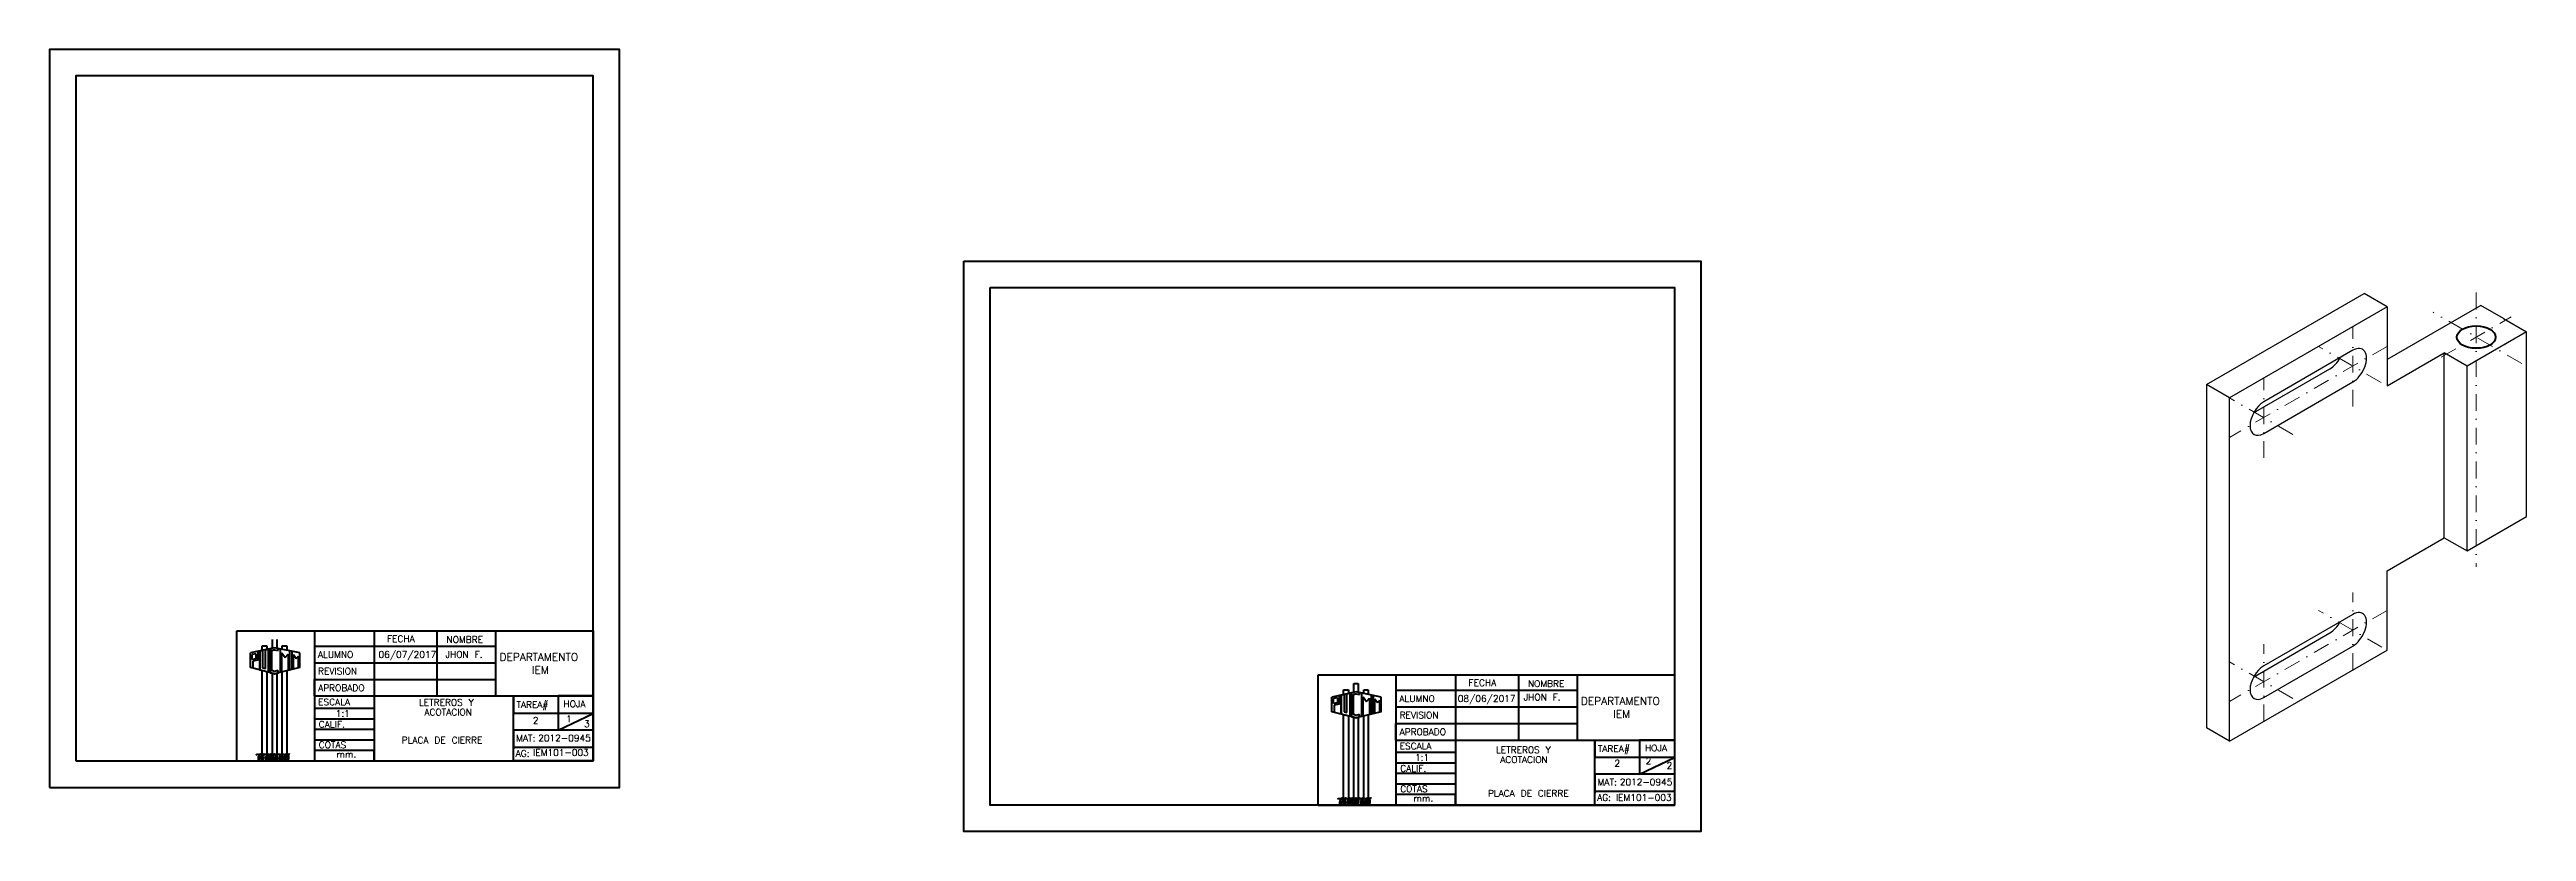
# Model space of a CAD drawing. Header units: millimetres. Extents: x 455 to 1394, y 446 to 742.
import ezdxf

# ---------------------------------------------------------------- set-up
doc = ezdxf.new("R2010")
doc.units = ezdxf.units.MM
doc.linetypes.add('DASHDOT2', pattern=[12.7, 6.35, -3.175, 0, -3.175])
for name, color, linetype, lineweight in [('Eje', 3, 'DASHDOT2', 18), ('marco', 7, 'Continuous', 70), ('P visible', 7, 'Continuous', 50)]:
    doc.layers.add(name, color=color, linetype=linetype, lineweight=lineweight)
doc.styles.get("Standard").update_dxf_attribs({"font": 'txt.shx', "height": 3})

msp = doc.modelspace()

# ---------------------------------------------------------------- linework, layer by layer
for p, q in [((1273.06, 615), (1332.81, 649.5)), ((1341.47, 644.5), (1332.81, 649.5)), ((1341.47, 644.5), (1281.72, 610)), ((1376.98, 645), (1341.47, 624.5)), ((1341.47, 644.5), (1341.47, 614.5)), ((1385.64, 640), (1376.98, 645)), ((1385.64, 640), (1394.3, 635)), ((1394.3, 635), (1371.78, 622)), ((1394.3, 565), (1394.3, 635)), ((1290.83, 604.26), (1319.82, 621)), ((1328.48, 628), (1294.71, 608.5)), ((1341.47, 614.5), (1363.12, 627)), ((1371.78, 622), (1363.12, 627)), ((1363.12, 557), (1363.12, 627)), ((1371.78, 552), (1371.78, 622)), ((1281.72, 610), (1273.06, 615)), ((1273.06, 615), (1273.06, 485)), ((1294.71, 596.5), (1328.48, 616)), ((1281.72, 480), (1281.72, 610)), ((1371.78, 552), (1394.3, 565)), ((1341.47, 544.5), (1363.12, 557)), ((1363.12, 557), (1371.78, 552)), ((1341.47, 514.5), (1341.47, 544.5)), ((1328.48, 528), (1294.71, 508.5)), ((1290.83, 504.26), (1319.82, 521)), ((1281.72, 480), (1341.47, 514.5)), ((1294.71, 496.5), (1328.48, 516)), ((1281.72, 480), (1273.06, 485))]:
    msp.add_line(p, q)
for centre, start_param, end_param in [((1328.48, 622), 0.785398, 3.926991), ((1319.82, 627), 7.068583, 7.909652), ((1294.71, 602.5), 3.926991, 7.068583), ((1328.48, 522), 0.785398, 3.926991), ((1319.82, 527), 7.068583, 7.909652), ((1294.71, 502.5), 3.926991, 7.068583)]:
    msp.add_ellipse(centre, major_axis=(-3.67, -6.36), ratio=0.57735, start_param=start_param, end_param=end_param)
at = {"layer": 'Eje'}
for p, q in [((1375.25, 649.84), (1375.25, 546)), ((1392.51, 623.04), (1358.98, 642.39)), ((1361.99, 625.34), (1388.51, 640.66)), ((1341.47, 629.5), (1281.72, 595)), ((1339.23, 615.79), (1315.49, 629.5)), ((1328.48, 606.74), (1328.48, 637)), ((1394.3, 635), (1383.04, 628.5)), ((1294.71, 587.24), (1294.71, 617.5)), ((1305.76, 596.12), (1281.72, 610)), ((1328.48, 507), (1328.48, 536.22)), ((1341.47, 529.5), (1281.72, 495)), ((1339.54, 515.62), (1315.49, 529.5)), ((1294.71, 487.5), (1294.71, 516.72)), ((1305.76, 496.12), (1281.72, 510))]:
    msp.add_line(p, q, dxfattribs=at)
at = {"layer": 'marco'}
for p, q in [((526.45, 472.48), (526.45, 521.71)), ((526.45, 521.71), (661.44, 521.71)), ((936.36, 455.8), (936.36, 505.04)), ((936.36, 505.04), (1071.36, 505.04))]:
    msp.add_line(p, q, dxfattribs=at)
for points in [[(455.44, 462.48), (671.44, 462.48), (671.44, 741.88), (455.44, 741.88)], [(465.44, 472.48), (661.44, 472.48), (661.44, 731.88), (465.44, 731.88)], [(801.96, 661.8), (1081.36, 661.8), (1081.36, 445.8), (801.96, 445.8)], [(811.96, 651.8), (1071.36, 651.8), (1071.36, 455.8), (811.96, 455.8)]]:
    msp.add_lwpolyline(points, close=True, dxfattribs=at)
at = {"layer": 'P visible'}
for p, q in [((526.45, 472.48), (526.45, 521.71)), ((526.45, 521.71), (661.44, 521.71)), ((539.91, 515.17), (539.91, 518.54)), ((539.91, 515.17), (539.91, 518.54)), ((541.62, 518.54), (541.62, 515.18)), ((541.62, 518.54), (541.62, 515.18)), ((555.83, 521.71), (555.83, 472.48)), ((555.83, 521.71), (555.83, 497.09)), ((555.83, 521.71), (555.83, 507.82)), ((555.83, 521.71), (555.83, 472.48)), ((555.83, 521.71), (555.83, 497.09)), ((555.83, 521.71), (555.83, 507.82)), ((578.46, 521.71), (578.46, 472.48)), ((578.46, 521.71), (578.46, 472.48)), ((602.28, 521.71), (602.28, 497.09)), ((602.28, 521.71), (602.28, 497.09)), ((624.52, 521.71), (624.52, 497.09)), ((624.52, 521.71), (624.52, 497.09)), ((661.44, 521.71), (661.44, 472.48)), ((661.44, 521.71), (661.44, 472.48)), ((540.76, 515.36), (531.61, 513.37)), ((540.76, 515.36), (531.61, 513.37)), ((531.61, 507.82), (531.61, 513.37)), ((531.61, 507.82), (531.61, 513.37)), ((540.76, 505.43), (531.61, 507.82)), ((540.76, 505.43), (531.61, 507.82)), ((533.69, 513.11), (532.2, 512.79)), ((533.69, 513.11), (532.2, 512.79)), ((532.2, 510.95), (532.2, 512.79)), ((532.2, 510.95), (532.2, 512.79)), ((533.69, 511.21), (532.2, 510.95)), ((533.69, 511.21), (532.2, 510.95)), ((534.41, 510.62), (532.48, 510.28)), ((534.41, 510.62), (532.48, 510.28)), ((532.48, 510.28), (532.48, 507.59)), ((532.48, 510.28), (532.48, 507.59)), ((533.69, 513.11), (533.69, 511.21)), ((533.69, 513.11), (533.69, 511.21)), ((534.41, 513.98), (534.41, 510.62)), ((534.41, 513.98), (534.41, 510.62)), ((534.41, 510.62), (534.41, 511.33)), ((534.41, 510.62), (534.41, 511.33)), ((535.15, 514.14), (536.19, 514.37)), ((535.15, 514.14), (536.19, 514.37)), ((535.16, 513.98), (535.15, 514.14)), ((535.15, 514.14), (535.15, 506.89)), ((535.15, 506.92), (535.15, 514.14)), ((535.16, 513.98), (535.15, 514.14)), ((535.15, 514.14), (535.15, 506.89)), ((535.15, 506.92), (535.15, 514.14)), ((535.98, 514.32), (535.98, 516.07)), ((535.98, 516.07), (537.84, 516.07)), ((535.98, 514.32), (535.98, 516.07)), ((535.98, 516.07), (537.84, 516.07)), ((536.19, 514.37), (536.19, 507.77)), ((536.19, 514.37), (536.19, 507.77)), ((536.19, 507.77), (537.24, 507.49)), ((536.19, 507.77), (537.24, 507.49)), ((537.24, 514.59), (538.35, 514.84)), ((537.24, 514.59), (538.35, 514.84)), ((537.24, 507.49), (537.24, 514.59)), ((537.24, 507.49), (537.24, 514.59)), ((537.84, 516.07), (537.84, 514.73)), ((537.84, 516.07), (537.84, 514.73)), ((540.76, 515.36), (538.35, 514.84)), ((540.76, 515.36), (538.35, 514.84)), ((538.35, 514.84), (538.35, 506.06)), ((538.35, 514.84), (538.35, 506.06)), ((539.56, 515.1), (539.08, 514.97)), ((539.56, 515.1), (539.08, 514.97)), ((539.08, 514.97), (539.08, 505.87)), ((539.08, 514.97), (539.08, 505.87)), ((539.76, 514.34), (540.76, 514.61)), ((540.76, 514.61), (539.76, 514.34)), ((539.76, 514.34), (540.76, 514.61)), ((540.76, 514.61), (539.76, 514.34)), ((539.76, 512.08), (539.76, 514.34)), ((539.76, 512.08), (539.76, 514.34)), ((539.76, 506.76), (539.76, 512.08)), ((539.76, 506.76), (539.76, 512.08)), ((550.27, 513.37), (540.76, 515.36)), ((550.27, 513.37), (540.76, 515.36)), ((540.76, 514.61), (542.12, 514.34)), ((540.76, 514.61), (542.12, 514.34)), ((550.27, 507.82), (540.76, 505.43)), ((550.27, 507.82), (540.76, 505.43)), ((542.12, 514.34), (542.12, 515.07)), ((542.12, 514.34), (542.12, 515.07)), ((542.84, 514.93), (542.84, 505.95)), ((542.84, 514.93), (542.84, 505.95)), ((543.5, 506.12), (543.5, 513.4)), ((543.5, 513.4), (544.72, 511.65)), ((543.5, 506.12), (543.5, 513.4)), ((543.5, 513.4), (544.72, 511.65)), ((543.68, 514.75), (543.68, 516.07)), ((543.68, 516.07), (545.39, 516.07)), ((543.68, 514.75), (543.68, 516.07)), ((543.68, 516.07), (545.39, 516.07)), ((544.72, 511.65), (545.9, 512.94)), ((544.72, 511.65), (545.9, 512.94)), ((545.39, 516.07), (545.39, 514.39)), ((545.39, 516.07), (545.39, 514.39)), ((545.9, 512.94), (545.9, 506.72)), ((545.9, 512.94), (545.9, 506.72)), ((546.56, 506.89), (546.56, 514.15)), ((546.56, 506.89), (546.56, 514.15)), ((547.23, 514.01), (547.23, 507.05)), ((547.23, 514.01), (547.23, 507.05)), ((547.86, 507.21), (547.86, 512.74)), ((547.86, 512.74), (548.91, 511.24)), ((547.86, 507.21), (547.86, 512.74)), ((547.86, 512.74), (548.91, 511.24)), ((548.91, 511.24), (549.77, 512.23)), ((548.91, 511.24), (549.77, 512.23)), ((549.77, 507.69), (549.77, 512.23)), ((549.77, 507.69), (549.77, 512.23)), ((550.27, 507.82), (550.27, 513.37)), ((550.27, 507.82), (550.27, 513.37)), ((555.83, 515.91), (624.52, 515.91)), ((555.83, 515.91), (624.52, 515.91)), ((555.83, 509.64), (624.52, 509.64)), ((555.83, 509.64), (624.52, 509.64)), ((538.35, 506.06), (535.15, 506.92)), ((538.35, 506.06), (535.15, 506.92)), ((535.98, 472.48), (535.98, 506.68)), ((535.98, 472.48), (535.98, 506.68)), ((537.84, 506.19), (537.84, 472.48)), ((537.84, 506.19), (537.84, 472.48)), ((539.08, 505.87), (540.76, 505.43)), ((539.08, 505.87), (540.76, 505.43)), ((540.76, 506.39), (539.76, 506.76)), ((540.76, 506.39), (539.76, 506.76)), ((539.91, 472.48), (539.91, 505.66)), ((539.91, 472.48), (539.91, 505.66)), ((542.12, 506.76), (540.76, 506.39)), ((542.12, 506.76), (540.76, 506.39)), ((540.76, 505.43), (542.12, 505.8)), ((540.76, 505.43), (542.12, 505.8)), ((541.62, 505.65), (541.62, 472.48)), ((541.62, 505.65), (541.62, 472.48)), ((542.12, 505.8), (542.12, 506.76)), ((542.12, 505.8), (542.12, 506.76)), ((543.68, 472.48), (543.68, 506.16)), ((543.68, 472.48), (543.68, 506.16)), ((545.39, 506.59), (545.39, 472.48)), ((545.39, 506.59), (545.39, 472.48)), ((555.83, 497.09), (555.83, 503.37)), ((555.83, 503.37), (624.52, 503.37)), ((555.83, 497.09), (555.83, 503.37)), ((555.83, 503.37), (624.52, 503.37)), ((936.36, 455.8), (936.36, 505.04)), ((936.36, 505.04), (1071.36, 505.04)), ((950.67, 498.68), (941.52, 496.7)), ((950.67, 498.68), (941.52, 496.7)), ((945.06, 497.47), (946.1, 497.69)), ((945.06, 497.47), (946.1, 497.69)), ((945.89, 497.65), (945.89, 499.4)), ((945.89, 499.4), (947.75, 499.4)), ((945.89, 497.65), (945.89, 499.4)), ((945.89, 499.4), (947.75, 499.4)), ((946.1, 497.69), (946.1, 491.1)), ((946.1, 497.69), (946.1, 491.1)), ((947.15, 497.92), (948.26, 498.16)), ((947.15, 497.92), (948.26, 498.16)), ((947.15, 490.81), (947.15, 497.92)), ((947.15, 490.81), (947.15, 497.92)), ((947.75, 499.4), (947.75, 498.05)), ((947.75, 499.4), (947.75, 498.05)), ((950.67, 498.68), (948.26, 498.16)), ((950.67, 498.68), (948.26, 498.16)), ((948.26, 498.16), (948.26, 489.38)), ((948.26, 498.16), (948.26, 489.38)), ((949.47, 498.42), (948.99, 498.3)), ((949.47, 498.42), (948.99, 498.3)), ((948.99, 498.3), (948.99, 489.19)), ((948.99, 498.3), (948.99, 489.19)), ((949.67, 497.67), (950.67, 497.94)), ((950.67, 497.94), (949.67, 497.67)), ((949.67, 497.67), (950.67, 497.94)), ((950.67, 497.94), (949.67, 497.67)), ((949.67, 495.4), (949.67, 497.67)), ((949.67, 495.4), (949.67, 497.67)), ((949.82, 498.5), (949.82, 501.86)), ((949.82, 501.86), (951.53, 501.86)), ((949.82, 498.5), (949.82, 501.86)), ((949.82, 501.86), (951.53, 501.86)), ((960.18, 496.7), (950.67, 498.68)), ((960.18, 496.7), (950.67, 498.68)), ((950.67, 497.94), (952.03, 497.67)), ((950.67, 497.94), (952.03, 497.67)), ((951.53, 501.86), (951.53, 498.51)), ((951.53, 501.86), (951.53, 498.51)), ((952.03, 497.67), (952.03, 498.4)), ((952.03, 497.67), (952.03, 498.4)), ((952.75, 498.25), (952.75, 489.28)), ((952.75, 498.25), (952.75, 489.28)), ((953.59, 498.07), (953.59, 499.4)), ((953.59, 499.4), (955.3, 499.4)), ((953.59, 498.07), (953.59, 499.4)), ((953.59, 499.4), (955.3, 499.4)), ((955.3, 499.4), (955.3, 497.72)), ((955.3, 499.4), (955.3, 497.72)), ((965.74, 505.04), (965.74, 455.8)), ((965.74, 505.04), (965.74, 480.42)), ((965.74, 505.04), (965.74, 491.14)), ((965.74, 505.04), (965.74, 455.8)), ((965.74, 505.04), (965.74, 480.42)), ((965.74, 505.04), (965.74, 491.14)), ((965.74, 499.24), (1034.43, 499.24)), ((965.74, 499.24), (1034.43, 499.24)), ((988.37, 505.04), (988.37, 455.8)), ((988.37, 505.04), (988.37, 455.8)), ((1012.2, 505.04), (1012.2, 480.42)), ((1012.2, 505.04), (1012.2, 480.42)), ((1034.43, 505.04), (1034.43, 480.42)), ((1034.43, 505.04), (1034.43, 480.42)), ((1071.36, 505.04), (1071.36, 455.8)), ((1071.36, 505.04), (1071.36, 455.8)), ((555.83, 497.09), (661.44, 497.09)), ((555.83, 497.09), (661.44, 497.09)), ((578.46, 492.33), (555.83, 492.33)), ((578.46, 492.33), (555.83, 492.33)), ((578.46, 488.36), (555.83, 488.36)), ((578.46, 488.36), (555.83, 488.36)), ((631.27, 472.48), (631.27, 497.09)), ((631.27, 497.09), (631.27, 490.41)), ((631.27, 472.48), (631.27, 497.09)), ((631.27, 497.09), (631.27, 490.41)), ((631.31, 490.63), (661.44, 490.63)), ((631.31, 490.63), (661.44, 490.63)), ((661.44, 497.09), (648.21, 497.09)), ((648.21, 497.09), (648.21, 484.16)), ((661.44, 497.09), (648.21, 497.09)), ((648.21, 497.09), (648.21, 484.16)), ((648.21, 484.16), (661.44, 490.41)), ((648.21, 484.16), (661.44, 490.41)), ((661.44, 497.09), (652.13, 497.09)), ((661.44, 497.09), (652.13, 497.09)), ((661.44, 490.63), (661.44, 484.16)), ((661.44, 490.63), (661.44, 484.16)), ((661.44, 490.41), (661.44, 483.73)), ((661.44, 490.41), (661.44, 483.73)), ((661.44, 490.41), (661.44, 483.73)), ((661.44, 490.41), (661.44, 483.73)), ((941.52, 491.14), (941.52, 496.7)), ((941.52, 491.14), (941.52, 496.7)), ((950.67, 488.76), (941.52, 491.14)), ((950.67, 488.76), (941.52, 491.14)), ((943.6, 496.43), (942.12, 496.11)), ((943.6, 496.43), (942.12, 496.11)), ((942.12, 494.27), (942.12, 496.11)), ((942.12, 494.27), (942.12, 496.11)), ((943.6, 494.53), (942.12, 494.27)), ((943.6, 494.53), (942.12, 494.27)), ((944.32, 493.94), (942.39, 493.6)), ((944.32, 493.94), (942.39, 493.6)), ((942.39, 493.6), (942.39, 490.91)), ((942.39, 493.6), (942.39, 490.91)), ((943.6, 496.43), (943.6, 494.53)), ((943.6, 496.43), (943.6, 494.53)), ((944.32, 497.3), (944.32, 493.94)), ((944.32, 497.3), (944.32, 493.94)), ((944.32, 493.94), (944.32, 494.66)), ((944.32, 493.94), (944.32, 494.66)), ((945.07, 497.3), (945.06, 497.47)), ((945.06, 497.47), (945.06, 490.22)), ((945.06, 490.24), (945.06, 497.47)), ((945.07, 497.3), (945.06, 497.47)), ((945.06, 497.47), (945.06, 490.22)), ((945.06, 490.24), (945.06, 497.47)), ((948.26, 489.38), (945.06, 490.24)), ((948.26, 489.38), (945.06, 490.24)), ((945.89, 455.8), (945.89, 490)), ((945.89, 455.8), (945.89, 490)), ((946.1, 491.1), (947.15, 490.81)), ((946.1, 491.1), (947.15, 490.81)), ((947.75, 489.52), (947.75, 455.8)), ((947.75, 489.52), (947.75, 455.8)), ((948.99, 489.19), (950.67, 488.76)), ((948.99, 489.19), (950.67, 488.76)), ((949.67, 490.08), (949.67, 495.4)), ((949.67, 490.08), (949.67, 495.4)), ((950.67, 489.72), (949.67, 490.08)), ((950.67, 489.72), (949.67, 490.08)), ((949.82, 455.8), (949.82, 488.98)), ((949.82, 455.8), (949.82, 488.98)), ((960.18, 491.14), (950.67, 488.76)), ((960.18, 491.14), (950.67, 488.76)), ((952.03, 490.08), (950.67, 489.72)), ((952.03, 490.08), (950.67, 489.72)), ((950.67, 488.76), (952.03, 489.12)), ((950.67, 488.76), (952.03, 489.12)), ((951.53, 488.97), (951.53, 455.8)), ((951.53, 488.97), (951.53, 455.8)), ((952.03, 489.12), (952.03, 490.08)), ((952.03, 489.12), (952.03, 490.08)), ((953.41, 489.44), (953.41, 496.73)), ((953.41, 496.73), (954.63, 494.98)), ((953.41, 489.44), (953.41, 496.73)), ((953.41, 496.73), (954.63, 494.98)), ((953.59, 455.8), (953.59, 489.49)), ((953.59, 455.8), (953.59, 489.49)), ((954.63, 494.98), (955.81, 496.26)), ((954.63, 494.98), (955.81, 496.26)), ((955.3, 489.92), (955.3, 455.8)), ((955.3, 489.92), (955.3, 455.8)), ((955.81, 496.26), (955.81, 490.05)), ((955.81, 496.26), (955.81, 490.05)), ((956.47, 490.21), (956.47, 497.47)), ((956.47, 490.21), (956.47, 497.47)), ((957.14, 497.33), (957.14, 490.38)), ((957.14, 497.33), (957.14, 490.38)), ((957.77, 490.53), (957.77, 496.07)), ((957.77, 496.07), (958.82, 494.56)), ((957.77, 490.53), (957.77, 496.07)), ((957.77, 496.07), (958.82, 494.56)), ((958.82, 494.56), (959.68, 495.56)), ((958.82, 494.56), (959.68, 495.56)), ((959.68, 491.01), (959.68, 495.56)), ((959.68, 491.01), (959.68, 495.56)), ((960.18, 491.14), (960.18, 496.7)), ((960.18, 491.14), (960.18, 496.7)), ((965.74, 492.97), (1034.43, 492.97)), ((965.74, 492.97), (1034.43, 492.97)), ((578.46, 484.39), (555.83, 484.39)), ((578.46, 484.39), (555.83, 484.39)), ((578.46, 480.42), (555.83, 480.42)), ((578.46, 480.42), (555.83, 480.42)), ((661.44, 484.16), (631.27, 484.16)), ((661.44, 484.16), (631.27, 484.16)), ((631.27, 483.73), (631.27, 477.05)), ((631.27, 483.73), (631.27, 477.05)), ((965.74, 480.42), (965.74, 486.69)), ((965.74, 486.69), (1034.43, 486.69)), ((965.74, 480.42), (965.74, 486.69)), ((965.74, 486.69), (1034.43, 486.69)), ((965.74, 480.42), (1071.36, 480.42)), ((965.74, 480.42), (1071.36, 480.42)), ((1041.18, 455.8), (1041.18, 480.42)), ((1041.18, 480.42), (1041.18, 473.74)), ((1041.18, 455.8), (1041.18, 480.42)), ((1041.18, 480.42), (1041.18, 473.74)), ((1071.36, 480.42), (1058.12, 480.42)), ((1058.12, 480.42), (1058.12, 467.49)), ((1071.36, 480.42), (1058.12, 480.42)), ((1058.12, 480.42), (1058.12, 467.49)), ((1071.36, 480.42), (1062.04, 480.42)), ((1071.36, 480.42), (1062.04, 480.42)), ((526.45, 472.48), (661.44, 472.48)), ((526.45, 472.48), (661.44, 472.48)), ((578.46, 476.45), (555.83, 476.45)), ((578.46, 476.45), (555.83, 476.45)), ((578.46, 472.48), (578.46, 476.45)), ((578.46, 472.48), (578.46, 476.45)), ((631.21, 477.69), (661.44, 477.69)), ((631.21, 477.69), (661.44, 477.69)), ((661.44, 472.48), (631.27, 472.48)), ((661.44, 472.48), (631.27, 472.48)), ((661.44, 472.48), (631.27, 472.48)), ((661.44, 472.48), (631.27, 472.48)), ((988.37, 475.65), (965.74, 475.65)), ((988.37, 475.65), (965.74, 475.65)), ((988.37, 471.68), (965.74, 471.68)), ((988.37, 471.68), (965.74, 471.68)), ((1041.22, 473.95), (1071.36, 473.95)), ((1041.22, 473.95), (1071.36, 473.95)), ((1058.12, 467.49), (1071.36, 473.74)), ((1058.12, 467.49), (1071.36, 473.74)), ((1071.36, 473.95), (1071.36, 467.49)), ((1071.36, 473.95), (1071.36, 467.49)), ((1071.36, 473.74), (1071.36, 467.06)), ((1071.36, 473.74), (1071.36, 467.05)), ((1071.36, 473.74), (1071.36, 467.06)), ((1071.36, 473.74), (1071.36, 467.05)), ((988.37, 467.71), (965.74, 467.71)), ((988.37, 467.71), (965.74, 467.71)), ((988.37, 463.74), (965.74, 463.74)), ((988.37, 463.74), (965.74, 463.74)), ((1041.12, 461.02), (1071.36, 461.02)), ((1041.12, 461.02), (1071.36, 461.02)), ((1071.36, 467.49), (1041.18, 467.49)), ((1071.36, 467.49), (1041.18, 467.49)), ((1041.18, 467.06), (1041.18, 460.38)), ((1041.18, 467.06), (1041.18, 460.38)), ((936.36, 455.8), (1071.36, 455.8)), ((936.36, 455.8), (945.89, 455.8)), ((936.36, 455.8), (945.89, 455.8)), ((936.36, 455.8), (1071.36, 455.8)), ((988.37, 459.77), (965.74, 459.77)), ((988.37, 459.77), (965.74, 459.77)), ((988.37, 455.8), (988.37, 459.77)), ((988.37, 455.8), (988.37, 459.77)), ((1071.36, 455.8), (1041.18, 455.8)), ((1071.36, 455.8), (1041.18, 455.8)), ((1071.36, 455.8), (1041.18, 455.8)), ((1071.36, 455.8), (1041.18, 455.8))]:
    msp.add_line(p, q, dxfattribs=at)
msp.add_ellipse((1375.25, 633), major_axis=(-7.35, 0), ratio=0.57735, dxfattribs=at)
for points in [[(533.68, 474.84), (534.59, 475), (535.18, 473.73), (534.77, 472.48)], [(535.72, 474.93), (535.07, 474.98), (534.73, 474.49), (534.55, 472.48)], [(535.11, 474.84), (536.02, 475), (536.61, 473.73), (536.2, 472.48)], [(537.14, 474.93), (536.5, 474.98), (536.15, 474.49), (535.98, 472.48)], [(536.58, 474.84), (537.48, 475), (538.07, 473.73), (537.66, 472.48)], [(538.61, 474.93), (537.96, 474.98), (537.62, 474.49), (537.44, 472.48)], [(537.67, 474.84), (538.57, 475), (539.16, 473.73), (538.75, 472.48)], [(539.7, 474.93), (539.05, 474.98), (538.71, 474.49), (538.53, 472.48)], [(539.04, 474.84), (539.95, 475), (540.54, 473.73), (540.13, 472.48)], [(541.07, 474.93), (540.43, 474.98), (540.08, 474.49), (539.91, 472.48)], [(540.24, 474.84), (541.15, 475), (541.74, 473.73), (541.33, 472.48)], [(542.27, 474.93), (541.62, 474.98), (541.28, 474.49), (541.11, 472.48)], [(541.69, 474.84), (542.6, 475), (543.19, 473.73), (542.78, 472.48)], [(543.72, 474.93), (543.08, 474.98), (542.73, 474.49), (542.56, 472.48)], [(543.4, 474.84), (544.3, 475), (544.89, 473.73), (544.48, 472.48)], [(545.43, 474.93), (544.78, 474.98), (544.44, 474.49), (544.26, 472.48)], [(544.52, 474.84), (545.43, 475), (546.02, 473.73), (545.61, 472.48)], [(546.55, 474.93), (545.91, 474.98), (545.56, 474.49), (545.39, 472.48)], [(943.59, 458.17), (944.5, 458.33), (945.09, 457.06), (944.68, 455.8)], [(945.63, 458.25), (944.98, 458.31), (944.64, 457.82), (944.46, 455.8)], [(945.02, 458.17), (945.93, 458.33), (946.52, 457.06), (946.11, 455.8)], [(947.05, 458.25), (946.41, 458.31), (946.06, 457.82), (945.89, 455.8)], [(946.49, 458.17), (947.39, 458.33), (947.98, 457.06), (947.58, 455.8)], [(948.52, 458.25), (947.87, 458.31), (947.53, 457.82), (947.35, 455.8)], [(947.58, 458.17), (948.48, 458.33), (949.07, 457.06), (948.66, 455.8)], [(949.61, 458.25), (948.96, 458.31), (948.62, 457.82), (948.44, 455.8)], [(948.95, 458.17), (949.86, 458.33), (950.45, 457.06), (950.04, 455.8)], [(950.99, 458.25), (950.34, 458.31), (950, 457.82), (949.82, 455.8)], [(950.15, 458.17), (951.06, 458.33), (951.65, 457.06), (951.24, 455.8)], [(952.18, 458.25), (951.54, 458.31), (951.19, 457.82), (951.02, 455.8)], [(951.6, 458.17), (952.51, 458.33), (953.1, 457.06), (952.69, 455.8)], [(953.63, 458.25), (952.99, 458.31), (952.64, 457.82), (952.47, 455.8)], [(953.31, 458.17), (954.21, 458.33), (954.8, 457.06), (954.39, 455.8)], [(955.34, 458.25), (954.69, 458.31), (954.35, 457.82), (954.17, 455.8)], [(954.43, 458.17), (955.34, 458.33), (955.93, 457.06), (955.52, 455.8)], [(956.46, 458.25), (955.82, 458.31), (955.48, 457.82), (955.3, 455.8)]]:
    msp.add_spline(points, degree=3, dxfattribs=at)

# ---------------------------------------------------------------- texts
for s, height, p in [('FECHA', 2.501, (583.38, 517.53)), ('NOMBRE', 2.501, (605.9, 517.18)), ('ALUMNO', 2.501, (557.2, 511.5)), ('REVISION', 2.495, (557.26, 505.27)), ('06/07/2017', 2.501, (580.14, 511.52)), ('JHON F.', 2.501, (605.54, 511.6)), ('DEPARTAMENTO', 2.9422, (625.96, 510.4)), ('DEPARTAMENTO', 2.9422, (625.96, 510.4)), ('IEM', 2.942, (638.24, 505.49)), ('IEM', 2.942, (638.24, 505.49)), ('APROBADO', 2.501, (557.26, 498.9)), ('08/06/2017', 2.501, (989.24, 494.86)), ('FECHA', 2.501, (993.29, 500.86)), ('JHON F.', 2.501, (1014.2, 495.37)), ('NOMBRE', 2.501, (1015.81, 500.5)), ('ESCALA', 2.501, (557.26, 493.56)), ('1:1', 2.501, (563.9, 489.25)), ('LETREROS Y', 2.501, (595.46, 493.42)), ('ACOTACION', 2.501, (597.54, 489.71)), ('TAREA#', 2.501, (632.41, 492.56)), ('2', 2.5, (638.64, 486.57)), ('HOJA', 2.501, (650.25, 492.82)), ('1', 2.5, (651.24, 487.22)), ('ALUMNO', 2.501, (967.11, 494.82)), ('REVISION', 2.495, (967.17, 488.6)), ('DEPARTAMENTO', 2.9422, (1035.87, 493.72)), ('DEPARTAMENTO', 2.9422, (1035.87, 493.72)), ('IEM', 2.942, (1048.16, 488.82)), ('IEM', 2.942, (1048.16, 488.82)), ('CALIF.', 2.501, (557.5, 485.1)), ('COTAS', 2.501, (557.5, 477.32)), ('PLACA DE CIERRE', 2.5008, (588.92, 479.14)), ('MAT:', 2.501, (632.31, 479.85)), ('2012-0945', 2.501, (640.67, 479.92)), ('3', 2.5, (658.05, 485.31)), ('APROBADO', 2.501, (967.17, 482.23)), ('ESCALA', 2.501, (967.17, 476.89)), ('TAREA#', 2.501, (1042.32, 475.88)), ('mm.', 2.501, (564.2, 473.78)), ('AG:', 2.501, (632.14, 474.08)), ('IEM101-003', 2.501, (638.73, 474.44)), ('CALIF.', 2.501, (967.41, 468.42)), ('1:1', 2.501, (973, 472.59)), ('LETREROS Y', 2.501, (1003.69, 475.45)), ('ACOTACION', 2.501, (1005.32, 471.73)), ('2', 2.5, (1048.62, 470.35)), ('HOJA', 2.501, (1060.16, 476.14)), ('2', 2.5, (1060.47, 471.23)), ('2', 2.5, (1068.37, 469.47)), ('COTAS', 2.501, (967.41, 460.65)), ('PLACA DE CIERRE', 2.5008, (1000.65, 458.97)), ('MAT:', 2.501, (1042.22, 463.18)), ('2012-0945', 2.501, (1050.65, 463.26)), ('mm.', 2.501, (972.42, 457.12)), ('AG:', 2.501, (1042.05, 457.4)), ('IEM101-003', 2.501, (1049.15, 457.35))]:
    msp.add_text(s, height=height, dxfattribs=at).set_placement(p)

doc.saveas('drawing.dxf')
